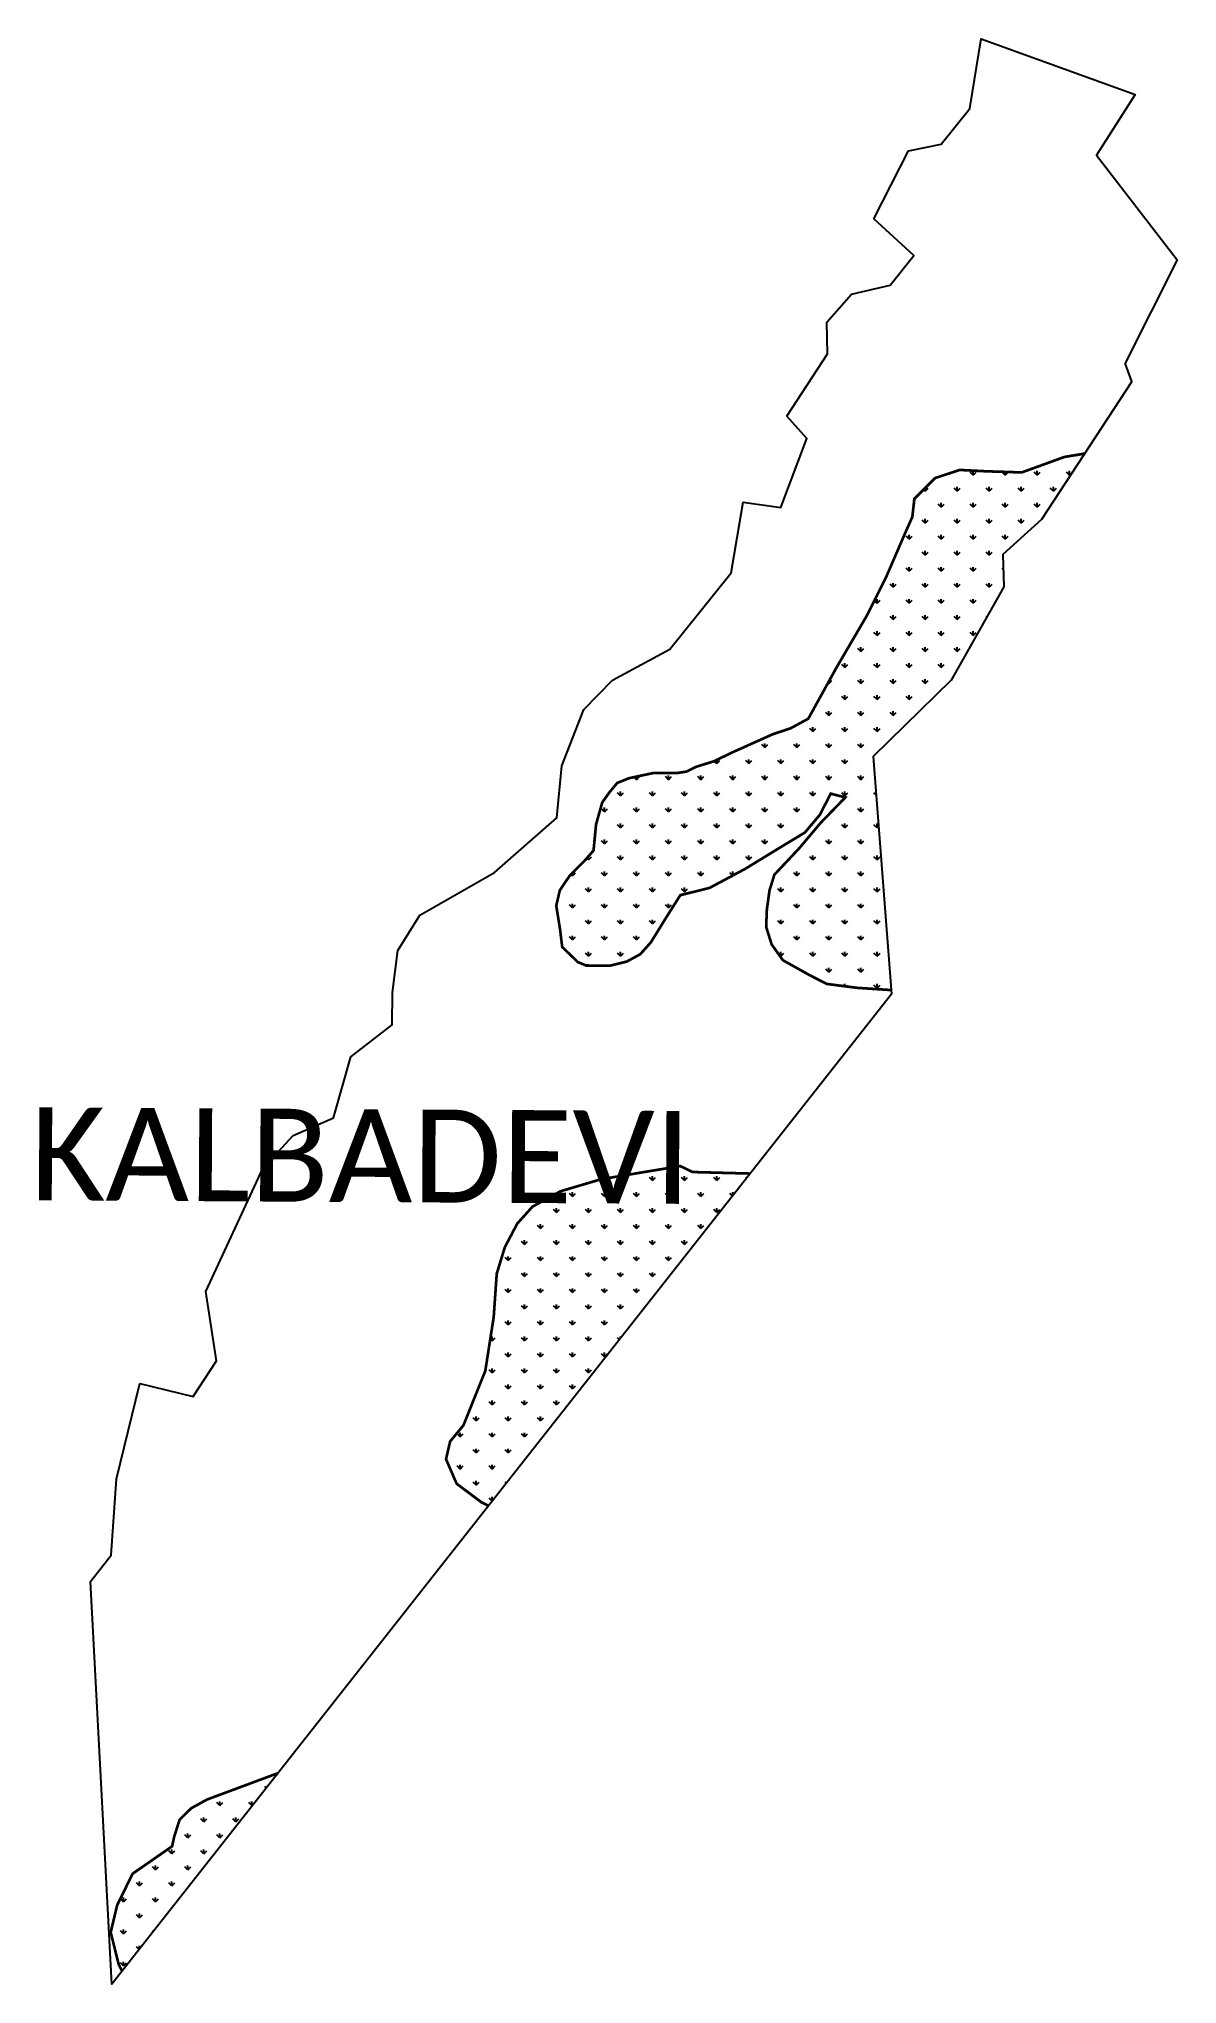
# Model space of a CAD drawing. Header units: metres. Extents: x 316782 to 318058, y 1884055 to 1886235.
import ezdxf

# ---------------------------------------------------------------- set-up
doc = ezdxf.new("R2010")
doc.units = ezdxf.units.M
for name, color, linetype in [('MANGROOVES', 112, 'Continuous'), ('village', 3, 'Continuous'), ('VILLAGE NAME', 250, 'Continuous')]:
    doc.layers.add(name, color=color, linetype=linetype)
doc.styles.get("Standard").update_dxf_attribs({"font": 'simplex.shx'})

msp = doc.modelspace()

# ---------------------------------------------------------------- hatches: boundary and pattern name
at = {"layer": 'MANGROOVES'}
h = msp.add_hatch(dxfattribs=at)
h.set_pattern_fill('GRASS', color=256)
h.paths.add_polyline_path([(317804.6, 1885516.1), (317863.7, 1885621), (317862.4, 1885656.9), (317905.7, 1885696.3), (317954, 1885770), (317931.3, 1885766.3), (317883.6, 1885749), (317843.6, 1885750.3), (317814.1, 1885751.8), (317786.6, 1885742.7), (317763.3, 1885719.4), (317761.1, 1885699.3), (317752.5, 1885679.9), (317731.2, 1885630.6), (317710.1, 1885588.6), (317676, 1885530.2), (317644.5, 1885473.1), (317624.6, 1885462.3), (317604.5, 1885455.6), (317559.5, 1885435.4), (317538.8, 1885425.4), (317518.8, 1885419.2), (317507.8, 1885413.8), (317497.9, 1885412.3), (317470.7, 1885412.2), (317443.5, 1885406.4), (317430.4, 1885401.1), (317421.7, 1885390.6), (317413.6, 1885379.2), (317406.7, 1885354.7), (317403.9, 1885325.5), (317394.2, 1885314.4), (317376.8, 1885296.7), (317366.1, 1885280.8), (317362.1, 1885263.6), (317366.4, 1885236.8), (317368.8, 1885217.3), (317386.2, 1885200.5), (317395.4, 1885196.6), (317422.5, 1885196.4), (317441.1, 1885201), (317456.2, 1885209.2), (317468.1, 1885222.5), (317484.3, 1885248.8), (317501.1, 1885275.4), (317533.8, 1885283.5), (317573.3, 1885304.6), (317618.7, 1885332.3), (317640.6, 1885345.5), (317657.5, 1885365.5), (317669.6, 1885389.1), (317686, 1885384.9), (317658.4, 1885356.5), (317634.5, 1885328.1), (317606.5, 1885298.3), (317601.1, 1885281), (317598.1, 1885259.8), (317597.3, 1885239.9), (317603.4, 1885220.3), (317616, 1885202.5), (317647.2, 1885185.1), (317665.5, 1885175.9), (317698.8, 1885171.6), (317736.7, 1885169.1), (317737.4, 1885169.1), (317717.3, 1885430.7)])
h = msp.add_hatch(dxfattribs=at)
h.set_pattern_fill('GRASS', color=256)
h.paths.add_polyline_path([(317579.5, 1884963.5), (317579.2, 1884963.5), (317514.9, 1884965.2), (317501, 1884971.9), (317412.6, 1884957.2), (317366.7, 1884943.6), (317335.6, 1884926.5), (317318.4, 1884907.4), (317304.5, 1884881), (317295.4, 1884851.2), (317292, 1884802.5), (317282.6, 1884742.4), (317258.1, 1884681.4), (317243.2, 1884663.4), (317238.6, 1884643.5), (317250.5, 1884616), (317278.4, 1884595.1), (317286.4, 1884591.3)])
h = msp.add_hatch(dxfattribs=at)
h.set_pattern_fill('GRASS', color=256)
h.paths.add_polyline_path([(317050.5, 1884291.8), (316970.9, 1884262.2), (316953.1, 1884252.4), (316940.1, 1884239.6), (316934, 1884220.4), (316931.7, 1884209.8), (316887.4, 1884179), (316870.1, 1884143.7), (316862.9, 1884113.4), (316871.8, 1884077.6), (316875.7, 1884069.9)])

# ---------------------------------------------------------------- linework, layer by layer
at = {"color": 3, "flags": 128}
msp.add_lwpolyline([(318006.9, 1885850.9), (317999.6, 1885871.6)], dxfattribs=at)
at = {"layer": 'MANGROOVES', "const_width": 3.02, "flags": 128}
for points in [[(317737.4, 1885169.1), (317736.7, 1885169.1), (317698.8, 1885171.6), (317665.5, 1885175.9), (317647.2, 1885185.1), (317616, 1885202.5), (317603.4, 1885220.3), (317597.3, 1885239.9), (317598.1, 1885259.8), (317601.1, 1885281), (317606.5, 1885298.3), (317634.5, 1885328.1), (317658.4, 1885356.5), (317686, 1885384.9), (317669.6, 1885389.1), (317657.5, 1885365.5), (317640.6, 1885345.5), (317618.7, 1885332.3), (317573.3, 1885304.6), (317533.8, 1885283.5), (317501.1, 1885275.4), (317484.3, 1885248.8), (317468.1, 1885222.5), (317456.2, 1885209.2), (317441.1, 1885201), (317422.5, 1885196.4), (317395.4, 1885196.6), (317386.2, 1885200.5), (317368.8, 1885217.3), (317366.4, 1885236.8), (317362.1, 1885263.6), (317366.1, 1885280.8), (317376.8, 1885296.7), (317394.2, 1885314.4), (317403.9, 1885325.5), (317406.7, 1885354.7), (317413.6, 1885379.2), (317421.7, 1885390.6), (317430.4, 1885401.1), (317443.5, 1885406.4), (317470.7, 1885412.2), (317497.9, 1885412.3), (317507.8, 1885413.8), (317518.8, 1885419.2), (317538.8, 1885425.4), (317559.5, 1885435.4), (317604.5, 1885455.6), (317624.6, 1885462.3), (317644.5, 1885473.1), (317676, 1885530.2), (317710.1, 1885588.6), (317731.2, 1885630.6), (317752.5, 1885679.9), (317761.1, 1885699.3), (317763.3, 1885719.4), (317786.6, 1885742.7), (317814.1, 1885751.8), (317843.6, 1885750.3), (317883.6, 1885749), (317931.3, 1885766.3), (317954.2, 1885770.1)], [(317579.5, 1884963.5), (317579.2, 1884963.5), (317514.9, 1884965.2), (317501, 1884971.9), (317412.6, 1884957.2), (317366.7, 1884943.6), (317335.6, 1884926.5), (317318.4, 1884907.4), (317304.5, 1884881), (317295.4, 1884851.2), (317292, 1884802.5), (317282.6, 1884742.4), (317258.1, 1884681.4), (317243.2, 1884663.4), (317238.6, 1884643.5), (317250.5, 1884616), (317278.4, 1884595.1), (317286.4, 1884591.3)], [(317050.5, 1884291.8), (316970.9, 1884262.2), (316953.1, 1884252.4), (316940.1, 1884239.6), (316934, 1884220.4), (316931.7, 1884209.8), (316887.4, 1884179), (316870.1, 1884143.7), (316862.9, 1884113.4), (316871.8, 1884077.6), (316875.7, 1884069.9)]]:
    msp.add_lwpolyline(points, dxfattribs=at)
at = {"layer": 'village', "color": 3}
for points in [[(318006.9, 1885850.9, 0), (317905.7, 1885696.3, 0), (317862.4, 1885656.9, 0), (317863.7, 1885621, 0), (317804.6, 1885516.1, 0), (317717.3, 1885430.7, 0), (317737.7, 1885164.4, 0), (316864.3, 1884055.4, 0), (316840.3, 1884506.6, 0), (316863.6, 1884535.9, 0), (316869.5, 1884621.3, 0), (316895.5, 1884728.1, 0), (316955.2, 1884713.7, 0), (316981.4, 1884753.5, 0), (316969.4, 1884831.3, 0), (317033.5, 1884969.1, 0), (317067.2, 1885006, 0), (317112.4, 1885026, 0), (317132.1, 1885094.3, 0), (317178.1, 1885130, 0), (317178.7, 1885166.4, 0), (317184.7, 1885213.5, 0), (317209.4, 1885253.1, 0), (317292.8, 1885300.7, 0), (317362.7, 1885362.1, 0), (317368.4, 1885420.4, 0), (317393.1, 1885483.3, 0), (317425.3, 1885516.4, 0), (317489.4, 1885551.1, 0), (317557.9, 1885636.6, 0), (317571.6, 1885715.8, 0), (317613.7, 1885709.9, 0), (317642.8, 1885787, 0), (317620.6, 1885811.9, 0), (317665.9, 1885881.8, 0), (317665.1, 1885917.4, 0), (317692.9, 1885948.9, 0), (317736.2, 1885958.8, 0), (317762.9, 1885992.2, 0), (317717.8, 1886033.2, 0), (317756.9, 1886109.5, 0), (317793.3, 1886116.8, 0), (317825.3, 1886156.8, 0), (317838.2, 1886234.7, 0), (318010.8, 1886172.3, 0), (317967.5, 1886104.5, 0), (318057.7, 1885987.1, 0)], [(318057.7, 1885987.1, 0), (317999.6, 1885871.6, 0)]]:
    msp.add_polyline3d(points, dxfattribs=at)

# ---------------------------------------------------------------- texts
at = {"layer": 'VILLAGE NAME', "insert": (316773.2, 1885037.7), "char_height": 104.042, "attachment_point": 1, "rotation": 359.6762}
msp.add_mtext_dynamic_manual_height_columns('{\\fCalibri|b0|i0|c0|p34;KALBADEVI}', width=1115.134, gutter_width=520.2, heights=[0], dxfattribs=at)

doc.saveas('drawing.dxf')
